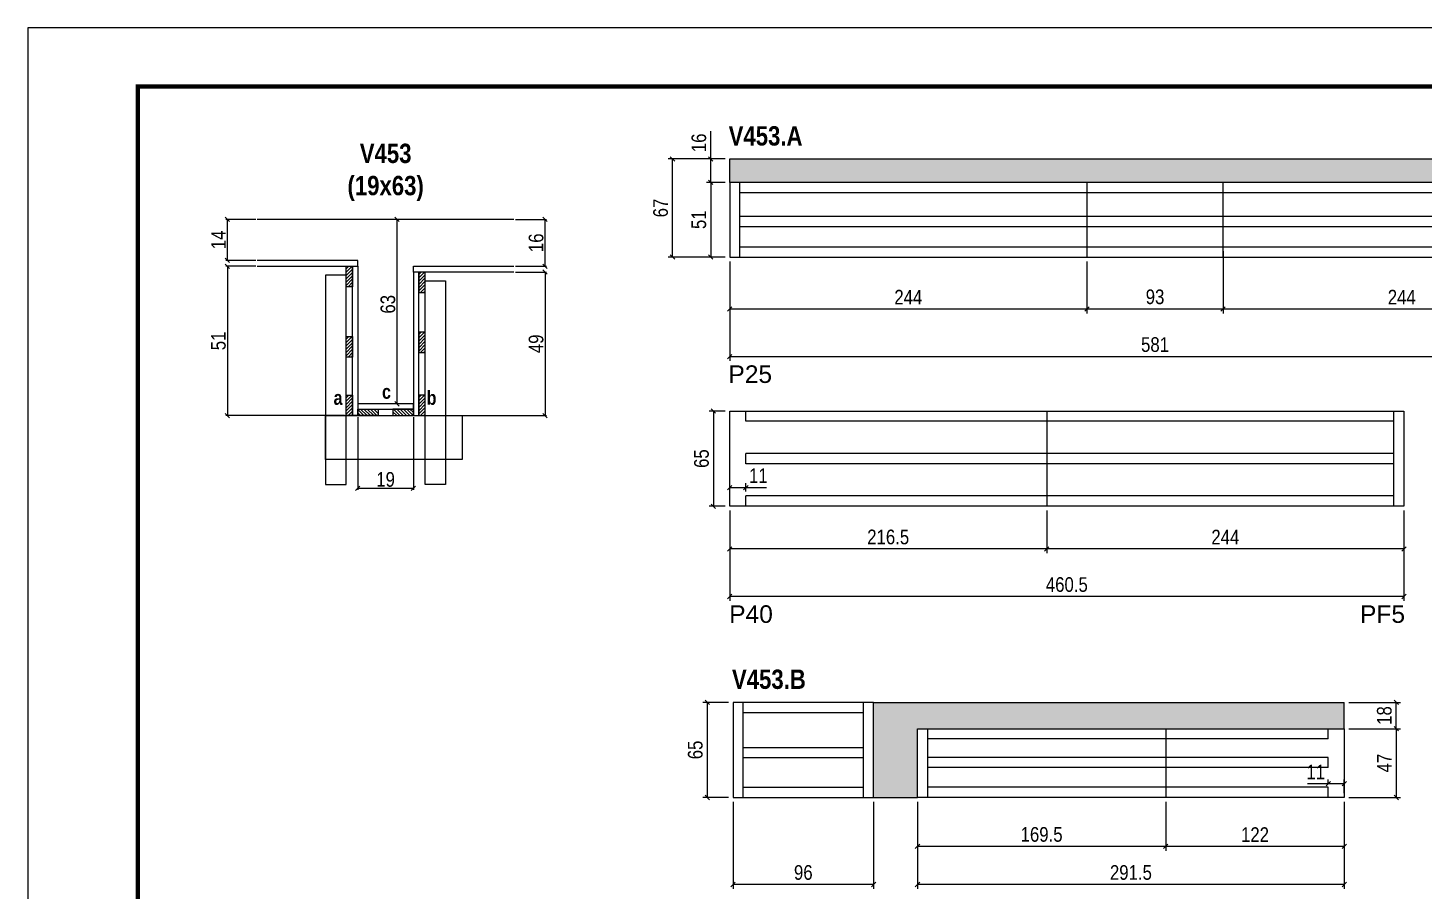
# Model space of a CAD drawing. Extents: x 3309 to 9563, y -2522 to 14608.
# Drawn here: x 6493 to 7446, y 9424 to 10014 of the extents above; entities that cross this region are included whole.
import ezdxf

# ---------------------------------------------------------------- set-up
doc = ezdxf.new("R2010")
doc.units = 0
doc.linetypes.add('DASHED', pattern=[0.75, 0.5, -0.25])
for name, color, linetype in [('5', 5, 'Continuous'), ('COTA', 241, 'Continuous'), ('detalhes', 4, 'Continuous'), ('NOMENCLATURA', 7, 'Continuous'), ('Painéis', 200, 'Continuous'), ('SARR_2.2x7', 40, 'Continuous'), ('SARR_3.5x7', 81, 'Continuous')]:
    doc.layers.add(name, color=color, linetype=linetype)
for name, color, linetype, lineweight in [('CONCRETO', 251, 'Continuous', 25), ('Folhas', 255, 'Continuous', 9), ('SARRAFO DE PRESSAO', 251, 'DASHED', 9)]:
    doc.layers.add(name, color=color, linetype=linetype, lineweight=lineweight)
doc.styles.add('COTA TECNICA', font='techl___.ttf', dxfattribs={"height": 10})
doc.styles.add('COTA TECNICA 2X', font='techl___.ttf', dxfattribs={"height": 10})
doc.styles.get("Standard").update_dxf_attribs({"font": 'arial.ttf'})
doc.styles.add('TECNICA', font='techb___.ttf', dxfattribs={"height": 10})
doc.dimstyles.new('PAINEL', dxfattribs={"dimtxt": 10, "dimasz": 3, "dimexe": 3, "dimexo": 3, "dimgap": 3, "dimtad": 1, "dimdec": 1, "dimzin": 12, "dimdsep": 46, "dimtxsty": 'COTA TECNICA', "dimblk1": 'OBLIQUE', "dimblk2": 'OBLIQUE', "dimsah": 1, "dimcen": 0.9, "dimclrd": 4, "dimclre": 4, "dimclrt": 240, "dimadec": 1, "dimazin": 3, "dimtfac": 1, "dimtdec": 1, "dimtmove": 0, "dimatfit": 3, "dimfxl": 1, "dimtolj": 1, "dimtzin": 12, "dimarcsym": 0})
doc.dimstyles.new('SECAO', dxfattribs={"dimscale": 0.333333, "dimtxt": 5, "dimasz": 9, "dimexe": 3, "dimexo": 3, "dimgap": 3, "dimtad": 1, "dimdec": 1, "dimlfac": 0.5, "dimzin": 12, "dimdsep": 46, "dimtxsty": 'COTA TECNICA 2X', "dimblk1": 'OBLIQUE', "dimblk2": 'OBLIQUE', "dimsah": 1, "dimcen": 0.9, "dimclrd": 4, "dimclre": 4, "dimclrt": 240, "dimadec": 1, "dimazin": 3, "dimtfac": 1, "dimtdec": 1, "dimtmove": 0, "dimatfit": 3, "dimfxl": 1, "dimtolj": 1, "dimtzin": 12, "dimarcsym": 0})
pattern_1 = [(135, (39953.6903, -113763.353), (-1.122532015, -1.122532015), [])]
pattern_2 = [(45, (-116802.018, -23472.7219), (-1.122532015, 1.122532015), [])]

# ---------------------------------------------------------------- blocks, each defined once
blk = doc.blocks.new('9999999999')
at = {"layer": 'Folhas'}
blk.add_lwpolyline([(98138.98, 34190.21), (99623.98, 34190.21), (99623.98, 35240.21), (98138.98, 35240.21)], close=True, dxfattribs=at)
at = {"layer": 'Folhas', "color": 30, "const_width": 3}
blk.add_lwpolyline([(98213.98, 34230.21), (99583.98, 34230.21), (99583.98, 35200.21), (98213.98, 35200.21)], close=True, dxfattribs=at)
blk = doc.blocks.new('_Oblique')
at = {"color": 0, "linetype": 'ByBlock', "lineweight": -2}
blk.add_line((-0.5, -0.5), (0.5, 0.5), dxfattribs=at)
blk = doc.blocks.new('*D1822')
at = {"layer": 'COTA', "color": 4, "lineweight": -2, "transparency": 16777216}
for p, q in [((6718.15, 9747.82), (6718.15, 9698.07)), ((6756.15, 9747.82), (6756.15, 9698.07)), ((6756.15, 9699.07), (6718.15, 9699.07))]:
    blk.add_line(p, q, dxfattribs=at)
at = {"layer": 'Defpoints', "color": 0, "transparency": 16777216}
for p in [(6718.15, 9748.82), (6756.15, 9748.82), (6718.15, 9699.07)]:
    blk.add_point(p, dxfattribs=at)
at = {"layer": 'COTA', "color": 4, "lineweight": -2, "transparency": 16777216, "xscale": 3, "yscale": 3, "zscale": 3, "rotation": 180}
blk.add_blockref('_Oblique', (6718.15, 9699.07), dxfattribs=at)
at = {"layer": 'COTA', "color": 4, "lineweight": -2, "transparency": 16777216, "xscale": 3, "yscale": 3, "zscale": 3}
blk.add_blockref('_Oblique', (6756.15, 9699.07), dxfattribs=at)
at = {"layer": 'COTA', "color": 240, "transparency": 16777216, "insert": (6737.15, 9705.15), "char_height": 10, "attachment_point": 5, "style": 'COTA TECNICA 2X'}
blk.add_mtext('\\A1;19', dxfattribs=at)
blk = doc.blocks.new('*D1823')
at = {"layer": 'COTA', "color": 4, "lineweight": -2, "transparency": 16777216}
for p, q in [((6648.45, 9850.82), (6628.1, 9850.82)), ((6629.1, 9850.82), (6629.1, 9748.82)), ((6709.15, 9748.82), (6628.1, 9748.82))]:
    blk.add_line(p, q, dxfattribs=at)
at = {"layer": 'Defpoints', "color": 0, "transparency": 16777216}
for p in [(6649.45, 9850.82), (6629.1, 9748.82), (6710.15, 9748.82, 0)]:
    blk.add_point(p, dxfattribs=at)
at = {"layer": 'COTA', "color": 4, "lineweight": -2, "transparency": 16777216, "xscale": 3, "yscale": 3, "zscale": 3}
for p, rotation in [((6629.1, 9850.82), 90), ((6629.1, 9748.82), 270)]:
    blk.add_blockref('_Oblique', p, dxfattribs=dict(at, rotation=rotation))
at = {"layer": 'COTA', "color": 240, "transparency": 16777216, "insert": (6622.99, 9799.82), "char_height": 10, "attachment_point": 5, "rotation": 90, "style": 'COTA TECNICA 2X'}
blk.add_mtext('\\A1;51', dxfattribs=at)
blk = doc.blocks.new('*D1824')
at = {"layer": 'COTA', "color": 4, "lineweight": -2, "transparency": 16777216}
for p, q in [((6825.85, 9846.82), (6847.07, 9846.82)), ((6846.07, 9846.82), (6846.07, 9748.82)), ((6765.15, 9748.82), (6847.07, 9748.82))]:
    blk.add_line(p, q, dxfattribs=at)
at = {"layer": 'Defpoints', "color": 0, "transparency": 16777216}
for p in [(6824.85, 9846.82), (6764.15, 9748.82, 0), (6846.07, 9748.82)]:
    blk.add_point(p, dxfattribs=at)
at = {"layer": 'COTA', "color": 4, "lineweight": -2, "transparency": 16777216, "xscale": 3, "yscale": 3, "zscale": 3}
for p, rotation in [((6846.07, 9846.82), 90), ((6846.07, 9748.82), 270)]:
    blk.add_blockref('_Oblique', p, dxfattribs=dict(at, rotation=rotation))
at = {"layer": 'COTA', "color": 240, "transparency": 16777216, "insert": (6839.97, 9797.82), "char_height": 10, "attachment_point": 5, "rotation": 90, "style": 'COTA TECNICA 2X'}
blk.add_mtext('\\A1;49', dxfattribs=at)
blk = doc.blocks.new('*D1825')
at = {"layer": 'COTA', "color": 4, "lineweight": -2, "transparency": 16777216}
for p, q in [((6755.15, 9882.82), (6743.98, 9882.82)), ((6744.98, 9756.82), (6744.98, 9882.82)), ((6755.15, 9756.82), (6743.98, 9756.82))]:
    blk.add_line(p, q, dxfattribs=at)
at = {"layer": 'Defpoints', "color": 0, "transparency": 16777216}
for p in [(6744.98, 9882.82), (6756.15, 9882.82), (6756.15, 9756.82)]:
    blk.add_point(p, dxfattribs=at)
at = {"layer": 'COTA', "color": 4, "lineweight": -2, "transparency": 16777216, "xscale": 3, "yscale": 3, "zscale": 3}
for p, rotation in [((6744.98, 9882.82), 90), ((6744.98, 9756.82), 270)]:
    blk.add_blockref('_Oblique', p, dxfattribs=dict(at, rotation=rotation))
at = {"layer": 'COTA', "color": 240, "transparency": 16777216, "insert": (6738.76, 9824.82), "char_height": 10, "attachment_point": 5, "rotation": 90, "style": 'COTA TECNICA 2X'}
blk.add_mtext('\\A1;63', dxfattribs=at)
blk = doc.blocks.new('*D1826')
at = {"layer": 'COTA', "color": 4, "lineweight": -2, "transparency": 16777216}
for p, q in [((6825.85, 9882.82), (6847.07, 9882.82)), ((6846.07, 9850.82), (6846.07, 9882.82)), ((6825.85, 9850.82), (6847.07, 9850.82))]:
    blk.add_line(p, q, dxfattribs=at)
at = {"layer": 'Defpoints', "color": 0, "transparency": 16777216}
for p in [(6824.85, 9882.82), (6846.07, 9882.82), (6824.85, 9850.82)]:
    blk.add_point(p, dxfattribs=at)
at = {"layer": 'COTA', "color": 4, "lineweight": -2, "transparency": 16777216, "xscale": 3, "yscale": 3, "zscale": 3}
for p, rotation in [((6846.07, 9882.82), 90), ((6846.07, 9850.82), 270)]:
    blk.add_blockref('_Oblique', p, dxfattribs=dict(at, rotation=rotation))
at = {"layer": 'COTA', "color": 240, "transparency": 16777216, "insert": (6839.97, 9866.82), "char_height": 10, "attachment_point": 5, "rotation": 90, "style": 'COTA TECNICA 2X'}
blk.add_mtext('\\A1;16', dxfattribs=at)
blk = doc.blocks.new('*D1827')
at = {"layer": 'COTA', "color": 4, "lineweight": -2, "transparency": 16777216}
for p, q in [((6648.45, 9882.82), (6628.1, 9882.82)), ((6629.1, 9854.82), (6629.1, 9882.82)), ((6648.45, 9854.82), (6628.1, 9854.82))]:
    blk.add_line(p, q, dxfattribs=at)
at = {"layer": 'Defpoints', "color": 0, "transparency": 16777216}
for p in [(6629.1, 9882.82), (6649.45, 9882.82), (6649.45, 9854.82)]:
    blk.add_point(p, dxfattribs=at)
at = {"layer": 'COTA', "color": 4, "lineweight": -2, "transparency": 16777216, "xscale": 3, "yscale": 3, "zscale": 3}
for p, rotation in [((6629.1, 9882.82), 90), ((6629.1, 9854.82), 270)]:
    blk.add_blockref('_Oblique', p, dxfattribs=dict(at, rotation=rotation))
at = {"layer": 'COTA', "color": 240, "transparency": 16777216, "insert": (6623.03, 9868.82), "char_height": 10, "attachment_point": 5, "rotation": 90, "style": 'COTA TECNICA 2X'}
blk.add_mtext('\\A1;14', dxfattribs=at)
blk = doc.blocks.new('*D1831')
at = {"layer": 'COTA', "color": 4, "lineweight": -2, "transparency": 16777216}
for p, q in [((6972.17, 9854.07), (6972.17, 9786.12)), ((7553.17, 9854.07), (7553.17, 9786.12)), ((6972.17, 9789.12), (7553.17, 9789.12))]:
    blk.add_line(p, q, dxfattribs=at)
at = {"layer": 'Defpoints', "color": 0, "transparency": 16777216}
for p in [(6972.17, 9857.07), (7553.17, 9857.07), (7553.17, 9789.12)]:
    blk.add_point(p, dxfattribs=at)
at = {"layer": 'COTA', "color": 4, "lineweight": -2, "transparency": 16777216, "xscale": 3, "yscale": 3, "zscale": 3, "rotation": 180}
blk.add_blockref('_Oblique', (6972.17, 9789.12), dxfattribs=at)
at = {"layer": 'COTA', "color": 4, "lineweight": -2, "transparency": 16777216, "xscale": 3, "yscale": 3, "zscale": 3}
blk.add_blockref('_Oblique', (7553.17, 9789.12), dxfattribs=at)
at = {"layer": 'COTA', "color": 240, "transparency": 16777216, "insert": (7262.67, 9797.26), "char_height": 10, "attachment_point": 5, "style": 'COTA TECNICA'}
blk.add_mtext('\\A1;581', dxfattribs=at)
blk = doc.blocks.new('*D1832')
at = {"layer": 'COTA', "color": 4, "lineweight": -2, "transparency": 16777216}
for p, q in [((6972.17, 9854.07), (6972.17, 9818.61)), ((7216.17, 9854.07), (7216.17, 9818.61)), ((6972.17, 9821.61), (7216.17, 9821.61))]:
    blk.add_line(p, q, dxfattribs=at)
at = {"layer": 'Defpoints', "color": 0, "transparency": 16777216}
for p in [(6972.17, 9857.07), (7216.17, 9857.07), (7216.17, 9821.61)]:
    blk.add_point(p, dxfattribs=at)
at = {"layer": 'COTA', "color": 4, "lineweight": -2, "transparency": 16777216, "xscale": 3, "yscale": 3, "zscale": 3, "rotation": 180}
blk.add_blockref('_Oblique', (6972.17, 9821.61), dxfattribs=at)
at = {"layer": 'COTA', "color": 4, "lineweight": -2, "transparency": 16777216, "xscale": 3, "yscale": 3, "zscale": 3}
blk.add_blockref('_Oblique', (7216.17, 9821.61), dxfattribs=at)
at = {"layer": 'COTA', "color": 240, "transparency": 16777216, "insert": (7094.17, 9829.69), "char_height": 10, "attachment_point": 5, "style": 'COTA TECNICA'}
blk.add_mtext('\\A1;244', dxfattribs=at)
blk = doc.blocks.new('*D1828')
at = {"layer": 'COTA', "color": 4, "lineweight": -2, "transparency": 16777216}
for p, q in [((7309.17, 9861.07), (7309.17, 9818.61)), ((7553.17, 9854.07), (7553.17, 9818.61)), ((7309.17, 9821.61), (7553.17, 9821.61))]:
    blk.add_line(p, q, dxfattribs=at)
at = {"layer": 'Defpoints', "color": 0, "transparency": 16777216}
for p in [(7309.17, 9864.07), (7553.17, 9857.07), (7553.17, 9821.61)]:
    blk.add_point(p, dxfattribs=at)
at = {"layer": 'COTA', "color": 4, "lineweight": -2, "transparency": 16777216, "xscale": 3, "yscale": 3, "zscale": 3, "rotation": 180}
blk.add_blockref('_Oblique', (7309.17, 9821.61), dxfattribs=at)
at = {"layer": 'COTA', "color": 4, "lineweight": -2, "transparency": 16777216, "xscale": 3, "yscale": 3, "zscale": 3}
blk.add_blockref('_Oblique', (7553.17, 9821.61), dxfattribs=at)
at = {"layer": 'COTA', "color": 240, "transparency": 16777216, "insert": (7431.17, 9829.69), "char_height": 10, "attachment_point": 5, "style": 'COTA TECNICA'}
blk.add_mtext('\\A1;244', dxfattribs=at)
blk = doc.blocks.new('*D1833')
at = {"layer": 'COTA', "color": 4, "lineweight": -2, "transparency": 16777216}
for p, q in [((6969.17, 9908.07), (6956.26, 9908.07)), ((6959.26, 9908.07), (6959.26, 9857.07)), ((6969.17, 9857.07), (6956.26, 9857.07))]:
    blk.add_line(p, q, dxfattribs=at)
at = {"layer": 'Defpoints', "color": 0, "transparency": 16777216}
for p in [(6972.17, 9908.07), (6959.26, 9857.07), (6972.17, 9857.07)]:
    blk.add_point(p, dxfattribs=at)
at = {"layer": 'COTA', "color": 4, "lineweight": -2, "transparency": 16777216, "xscale": 3, "yscale": 3, "zscale": 3}
for p, rotation in [((6959.26, 9908.07), 90), ((6959.26, 9857.07), 270)]:
    blk.add_blockref('_Oblique', p, dxfattribs=dict(at, rotation=rotation))
at = {"layer": 'COTA', "color": 240, "transparency": 16777216, "insert": (6951.15, 9882.57), "char_height": 10, "attachment_point": 5, "rotation": 90, "style": 'COTA TECNICA'}
blk.add_mtext('\\A1;51', dxfattribs=at)
blk = doc.blocks.new('*D1834')
at = {"layer": 'COTA', "color": 4, "lineweight": -2, "transparency": 16777216}
for p, q in [((6959.26, 9924.07), (6959.26, 9943.08)), ((6969.17, 9924.07), (6956.26, 9924.07)), ((6959.26, 9908.07), (6959.26, 9924.07)), ((6969.17, 9908.07), (6956.26, 9908.07))]:
    blk.add_line(p, q, dxfattribs=at)
at = {"layer": 'Defpoints', "color": 0, "transparency": 16777216}
for p in [(6959.26, 9924.07), (6972.17, 9924.07), (6972.17, 9908.07)]:
    blk.add_point(p, dxfattribs=at)
at = {"layer": 'COTA', "color": 4, "lineweight": -2, "transparency": 16777216, "xscale": 3, "yscale": 3, "zscale": 3}
for p, rotation in [((6959.26, 9924.07), 90), ((6959.26, 9908.07), 270)]:
    blk.add_blockref('_Oblique', p, dxfattribs=dict(at, rotation=rotation))
at = {"layer": 'COTA', "color": 240, "transparency": 16777216, "insert": (6951.16, 9935.07), "char_height": 10, "attachment_point": 5, "rotation": 90, "style": 'COTA TECNICA'}
blk.add_mtext('\\A1;16', dxfattribs=at)
blk = doc.blocks.new('*D1835')
at = {"layer": 'COTA', "color": 4, "lineweight": -2, "transparency": 16777216}
for p, q in [((6969.17, 9924.07), (6930.1, 9924.07)), ((6933.1, 9857.07), (6933.1, 9924.07)), ((6969.17, 9857.07), (6930.1, 9857.07))]:
    blk.add_line(p, q, dxfattribs=at)
at = {"layer": 'Defpoints', "color": 0, "transparency": 16777216}
for p in [(6933.1, 9924.07), (6972.17, 9924.07), (6972.17, 9857.07)]:
    blk.add_point(p, dxfattribs=at)
at = {"layer": 'COTA', "color": 4, "lineweight": -2, "transparency": 16777216, "xscale": 3, "yscale": 3, "zscale": 3}
for p, rotation in [((6933.1, 9924.07), 90), ((6933.1, 9857.07), 270)]:
    blk.add_blockref('_Oblique', p, dxfattribs=dict(at, rotation=rotation))
at = {"layer": 'COTA', "color": 240, "transparency": 16777216, "insert": (6925, 9890.57), "char_height": 10, "attachment_point": 5, "rotation": 90, "style": 'COTA TECNICA'}
blk.add_mtext('\\A1;67', dxfattribs=at)
blk = doc.blocks.new('*D1830')
at = {"layer": 'COTA', "color": 4, "lineweight": -2, "transparency": 16777216}
for p, q in [((7216.17, 9854.07), (7216.17, 9818.61)), ((7309.17, 9854.07), (7309.17, 9818.61)), ((7216.17, 9821.61), (7309.17, 9821.61))]:
    blk.add_line(p, q, dxfattribs=at)
at = {"layer": 'Defpoints', "color": 0, "transparency": 16777216}
for p in [(7216.17, 9857.07), (7309.17, 9857.07), (7309.17, 9821.61)]:
    blk.add_point(p, dxfattribs=at)
at = {"layer": 'COTA', "color": 4, "lineweight": -2, "transparency": 16777216, "xscale": 3, "yscale": 3, "zscale": 3, "rotation": 180}
blk.add_blockref('_Oblique', (7216.17, 9821.61), dxfattribs=at)
at = {"layer": 'COTA', "color": 4, "lineweight": -2, "transparency": 16777216, "xscale": 3, "yscale": 3, "zscale": 3}
blk.add_blockref('_Oblique', (7309.17, 9821.61), dxfattribs=at)
at = {"layer": 'COTA', "color": 240, "transparency": 16777216, "insert": (7262.67, 9829.86), "char_height": 10, "attachment_point": 5, "style": 'COTA TECNICA'}
blk.add_mtext('\\A1;93', dxfattribs=at)
blk = doc.blocks.new('*D1839')
at = {"layer": 'COTA', "color": 4, "lineweight": -2, "transparency": 16777216}
for p, q in [((6972.17, 9683.93), (6972.17, 9622.26)), ((7432.67, 9683.93), (7432.67, 9622.26)), ((7432.67, 9625.26), (6972.17, 9625.26))]:
    blk.add_line(p, q, dxfattribs=at)
at = {"layer": 'Defpoints', "color": 0, "transparency": 16777216}
for p in [(6972.17, 9686.93), (7432.67, 9686.93), (6972.17, 9625.26)]:
    blk.add_point(p, dxfattribs=at)
at = {"layer": 'COTA', "color": 4, "lineweight": -2, "transparency": 16777216, "xscale": 3, "yscale": 3, "zscale": 3, "rotation": 180}
blk.add_blockref('_Oblique', (6972.17, 9625.26), dxfattribs=at)
at = {"layer": 'COTA', "color": 4, "lineweight": -2, "transparency": 16777216, "xscale": 3, "yscale": 3, "zscale": 3}
blk.add_blockref('_Oblique', (7432.67, 9625.26), dxfattribs=at)
at = {"layer": 'COTA', "color": 240, "transparency": 16777216, "insert": (7202.42, 9633.37), "char_height": 10, "attachment_point": 5, "style": 'COTA TECNICA'}
blk.add_mtext('\\A1;460.5', dxfattribs=at)
blk = doc.blocks.new('*D1840')
at = {"layer": 'COTA', "color": 4, "lineweight": -2, "transparency": 16777216}
for p, q in [((7188.67, 9683.93), (7188.67, 9654.75)), ((7432.67, 9683.93), (7432.67, 9654.75)), ((7432.67, 9657.75), (7188.67, 9657.75))]:
    blk.add_line(p, q, dxfattribs=at)
at = {"layer": 'Defpoints', "color": 0, "transparency": 16777216}
for p in [(7188.67, 9686.93), (7432.67, 9686.93), (7188.67, 9657.75)]:
    blk.add_point(p, dxfattribs=at)
at = {"layer": 'COTA', "color": 4, "lineweight": -2, "transparency": 16777216, "xscale": 3, "yscale": 3, "zscale": 3, "rotation": 180}
blk.add_blockref('_Oblique', (7188.67, 9657.75), dxfattribs=at)
at = {"layer": 'COTA', "color": 4, "lineweight": -2, "transparency": 16777216, "xscale": 3, "yscale": 3, "zscale": 3}
blk.add_blockref('_Oblique', (7432.67, 9657.75), dxfattribs=at)
at = {"layer": 'COTA', "color": 240, "transparency": 16777216, "insert": (7310.67, 9665.82), "char_height": 10, "attachment_point": 5, "style": 'COTA TECNICA'}
blk.add_mtext('\\A1;244', dxfattribs=at)
blk = doc.blocks.new('*D1841')
at = {"layer": 'COTA', "color": 4, "lineweight": -2, "transparency": 16777216}
for p, q in [((6972.17, 9683.93), (6972.17, 9654.75)), ((7188.67, 9683.93), (7188.67, 9654.75)), ((7188.67, 9657.75), (6972.17, 9657.75))]:
    blk.add_line(p, q, dxfattribs=at)
at = {"layer": 'Defpoints', "color": 0, "transparency": 16777216}
for p in [(6972.17, 9686.93), (7188.67, 9686.93), (6972.17, 9657.75)]:
    blk.add_point(p, dxfattribs=at)
at = {"layer": 'COTA', "color": 4, "lineweight": -2, "transparency": 16777216, "xscale": 3, "yscale": 3, "zscale": 3, "rotation": 180}
blk.add_blockref('_Oblique', (6972.17, 9657.75), dxfattribs=at)
at = {"layer": 'COTA', "color": 4, "lineweight": -2, "transparency": 16777216, "xscale": 3, "yscale": 3, "zscale": 3}
blk.add_blockref('_Oblique', (7188.67, 9657.75), dxfattribs=at)
at = {"layer": 'COTA', "color": 240, "transparency": 16777216, "insert": (7080.42, 9665.86), "char_height": 10, "attachment_point": 5, "style": 'COTA TECNICA'}
blk.add_mtext('\\A1;216.5', dxfattribs=at)
blk = doc.blocks.new('*D1842')
at = {"layer": 'COTA', "color": 4, "lineweight": -2, "transparency": 16777216}
for p, q in [((6969.17, 9751.93), (6958.05, 9751.93)), ((6961.05, 9751.93), (6961.05, 9686.93)), ((6969.17, 9686.93), (6958.05, 9686.93))]:
    blk.add_line(p, q, dxfattribs=at)
at = {"layer": 'Defpoints', "color": 0, "transparency": 16777216}
for p in [(6972.17, 9751.93), (6961.05, 9686.93), (6972.17, 9686.93)]:
    blk.add_point(p, dxfattribs=at)
at = {"layer": 'COTA', "color": 4, "lineweight": -2, "transparency": 16777216, "xscale": 3, "yscale": 3, "zscale": 3}
for p, rotation in [((6961.05, 9751.93), 90), ((6961.05, 9686.93), 270)]:
    blk.add_blockref('_Oblique', p, dxfattribs=dict(at, rotation=rotation))
at = {"layer": 'COTA', "color": 240, "transparency": 16777216, "insert": (6952.94, 9719.43), "char_height": 10, "attachment_point": 5, "rotation": 90, "style": 'COTA TECNICA'}
blk.add_mtext('\\A1;65', dxfattribs=at)
blk = doc.blocks.new('*D1845')
at = {"layer": 'COTA', "color": 4, "lineweight": -2, "transparency": 16777216}
for p, q in [((6974.44, 9484.98), (6974.44, 9425.59)), ((7070.44, 9484.98), (7070.44, 9425.59)), ((7070.44, 9428.59), (6974.44, 9428.59))]:
    blk.add_line(p, q, dxfattribs=at)
at = {"layer": 'Defpoints', "color": 0, "transparency": 16777216}
for p in [(6974.44, 9487.98), (7070.44, 9487.98), (6974.44, 9428.59)]:
    blk.add_point(p, dxfattribs=at)
at = {"layer": 'COTA', "color": 4, "lineweight": -2, "transparency": 16777216, "xscale": 3, "yscale": 3, "zscale": 3, "rotation": 180}
blk.add_blockref('_Oblique', (6974.44, 9428.59), dxfattribs=at)
at = {"layer": 'COTA', "color": 4, "lineweight": -2, "transparency": 16777216, "xscale": 3, "yscale": 3, "zscale": 3}
blk.add_blockref('_Oblique', (7070.44, 9428.59), dxfattribs=at)
at = {"layer": 'COTA', "color": 240, "transparency": 16777216, "insert": (7022.44, 9436.73), "char_height": 10, "attachment_point": 5, "style": 'COTA TECNICA'}
blk.add_mtext('\\A1;96', dxfattribs=at)
blk = doc.blocks.new('*D1846')
at = {"layer": 'COTA', "color": 4, "lineweight": -2, "transparency": 16777216}
for p, q in [((6971.44, 9552.98), (6953.8, 9552.98)), ((6956.8, 9552.98), (6956.8, 9487.98)), ((6971.44, 9487.98), (6953.8, 9487.98))]:
    blk.add_line(p, q, dxfattribs=at)
at = {"layer": 'Defpoints', "color": 0, "transparency": 16777216}
for p in [(6974.44, 9552.98), (6956.8, 9487.98), (6974.44, 9487.98)]:
    blk.add_point(p, dxfattribs=at)
at = {"layer": 'COTA', "color": 4, "lineweight": -2, "transparency": 16777216, "xscale": 3, "yscale": 3, "zscale": 3}
for p, rotation in [((6956.8, 9552.98), 90), ((6956.8, 9487.98), 270)]:
    blk.add_blockref('_Oblique', p, dxfattribs=dict(at, rotation=rotation))
at = {"layer": 'COTA', "color": 240, "transparency": 16777216, "insert": (6948.69, 9520.48), "char_height": 10, "attachment_point": 5, "rotation": 90, "style": 'COTA TECNICA'}
blk.add_mtext('\\A1;65', dxfattribs=at)
blk = doc.blocks.new('*D1848')
at = {"layer": 'COTA', "color": 4, "lineweight": -2, "transparency": 16777216}
for p, q in [((7100.44, 9484.98), (7100.44, 9425.59)), ((7391.94, 9484.98), (7391.94, 9425.59)), ((7391.94, 9428.59), (7100.44, 9428.59))]:
    blk.add_line(p, q, dxfattribs=at)
at = {"layer": 'Defpoints', "color": 0, "transparency": 16777216}
for p in [(7100.44, 9487.98), (7391.94, 9487.98), (7100.44, 9428.59)]:
    blk.add_point(p, dxfattribs=at)
at = {"layer": 'COTA', "color": 4, "lineweight": -2, "transparency": 16777216, "xscale": 3, "yscale": 3, "zscale": 3, "rotation": 180}
blk.add_blockref('_Oblique', (7100.44, 9428.59), dxfattribs=at)
at = {"layer": 'COTA', "color": 4, "lineweight": -2, "transparency": 16777216, "xscale": 3, "yscale": 3, "zscale": 3}
blk.add_blockref('_Oblique', (7391.94, 9428.59), dxfattribs=at)
at = {"layer": 'COTA', "color": 240, "transparency": 16777216, "insert": (7246.19, 9436.73), "char_height": 10, "attachment_point": 5, "style": 'COTA TECNICA'}
blk.add_mtext('\\A1;291.5', dxfattribs=at)
blk = doc.blocks.new('*D1849')
at = {"layer": 'COTA', "color": 4, "lineweight": -2, "transparency": 16777216}
for p, q in [((7269.94, 9484.98), (7269.94, 9451.58)), ((7391.94, 9484.98), (7391.94, 9451.58)), ((7391.94, 9454.58), (7269.94, 9454.58))]:
    blk.add_line(p, q, dxfattribs=at)
at = {"layer": 'Defpoints', "color": 0, "transparency": 16777216}
for p in [(7269.94, 9487.98), (7391.94, 9487.98), (7269.94, 9454.58)]:
    blk.add_point(p, dxfattribs=at)
at = {"layer": 'COTA', "color": 4, "lineweight": -2, "transparency": 16777216, "xscale": 3, "yscale": 3, "zscale": 3, "rotation": 180}
blk.add_blockref('_Oblique', (7269.94, 9454.58), dxfattribs=at)
at = {"layer": 'COTA', "color": 4, "lineweight": -2, "transparency": 16777216, "xscale": 3, "yscale": 3, "zscale": 3}
blk.add_blockref('_Oblique', (7391.94, 9454.58), dxfattribs=at)
at = {"layer": 'COTA', "color": 240, "transparency": 16777216, "insert": (7330.94, 9462.64), "char_height": 10, "attachment_point": 5, "style": 'COTA TECNICA'}
blk.add_mtext('\\A1;122', dxfattribs=at)
blk = doc.blocks.new('*D1850')
at = {"layer": 'COTA', "color": 4, "lineweight": -2, "transparency": 16777216}
for p, q in [((7100.44, 9484.98), (7100.44, 9451.58)), ((7269.94, 9484.98), (7269.94, 9451.58)), ((7269.94, 9454.58), (7100.44, 9454.58))]:
    blk.add_line(p, q, dxfattribs=at)
at = {"layer": 'Defpoints', "color": 0, "transparency": 16777216}
for p in [(7100.44, 9487.98), (7269.94, 9487.98), (7100.44, 9454.58)]:
    blk.add_point(p, dxfattribs=at)
at = {"layer": 'COTA', "color": 4, "lineweight": -2, "transparency": 16777216, "xscale": 3, "yscale": 3, "zscale": 3, "rotation": 180}
blk.add_blockref('_Oblique', (7100.44, 9454.58), dxfattribs=at)
at = {"layer": 'COTA', "color": 4, "lineweight": -2, "transparency": 16777216, "xscale": 3, "yscale": 3, "zscale": 3}
blk.add_blockref('_Oblique', (7269.94, 9454.58), dxfattribs=at)
at = {"layer": 'COTA', "color": 240, "transparency": 16777216, "insert": (7185.19, 9462.72), "char_height": 10, "attachment_point": 5, "style": 'COTA TECNICA'}
blk.add_mtext('\\A1;169.5', dxfattribs=at)
blk = doc.blocks.new('*D1852')
at = {"layer": 'COTA', "color": 4, "lineweight": -2, "transparency": 16777216}
for p, q in [((7380.94, 9497.37), (7366.85, 9497.37)), ((7380.94, 9497.98), (7380.94, 9500.37)), ((7391.94, 9497.37), (7380.94, 9497.37)), ((7391.94, 9490.98), (7391.94, 9500.37))]:
    blk.add_line(p, q, dxfattribs=at)
at = {"layer": 'Defpoints', "color": 0, "transparency": 16777216}
for p in [(7380.94, 9497.37), (7380.94, 9494.98), (7391.94, 9487.98)]:
    blk.add_point(p, dxfattribs=at)
at = {"layer": 'COTA', "color": 4, "lineweight": -2, "transparency": 16777216, "xscale": 3, "yscale": 3, "zscale": 3, "rotation": 180}
blk.add_blockref('_Oblique', (7380.94, 9497.37), dxfattribs=at)
at = {"layer": 'COTA', "color": 4, "lineweight": -2, "transparency": 16777216, "xscale": 3, "yscale": 3, "zscale": 3}
blk.add_blockref('_Oblique', (7391.94, 9497.37), dxfattribs=at)
at = {"layer": 'COTA', "color": 240, "transparency": 16777216, "insert": (7372.4, 9505.43), "char_height": 10, "attachment_point": 5, "style": 'COTA TECNICA'}
blk.add_mtext('\\A1;11', dxfattribs=at)
blk = doc.blocks.new('*D1853')
at = {"layer": 'COTA', "color": 4, "lineweight": -2, "transparency": 16777216}
for p, q in [((7394.94, 9534.98), (7430.4, 9534.98)), ((7427.4, 9534.98), (7427.4, 9487.98)), ((7394.94, 9487.98), (7430.4, 9487.98))]:
    blk.add_line(p, q, dxfattribs=at)
at = {"layer": 'Defpoints', "color": 0, "transparency": 16777216}
for p in [(7391.94, 9534.98), (7391.94, 9487.98), (7427.4, 9487.98)]:
    blk.add_point(p, dxfattribs=at)
at = {"layer": 'COTA', "color": 4, "lineweight": -2, "transparency": 16777216, "xscale": 3, "yscale": 3, "zscale": 3}
for p, rotation in [((7427.4, 9534.98), 90), ((7427.4, 9487.98), 270)]:
    blk.add_blockref('_Oblique', p, dxfattribs=dict(at, rotation=rotation))
at = {"layer": 'COTA', "color": 240, "transparency": 16777216, "insert": (7419.32, 9511.48), "char_height": 10, "attachment_point": 5, "rotation": 90, "style": 'COTA TECNICA'}
blk.add_mtext('\\A1;47', dxfattribs=at)
blk = doc.blocks.new('*D1854')
at = {"layer": 'COTA', "color": 4, "lineweight": -2, "transparency": 16777216}
for p, q in [((7394.94, 9552.98), (7430.4, 9552.98)), ((7427.4, 9534.98), (7427.4, 9552.98)), ((7394.94, 9534.98), (7430.4, 9534.98))]:
    blk.add_line(p, q, dxfattribs=at)
at = {"layer": 'Defpoints', "color": 0, "transparency": 16777216}
for p in [(7391.94, 9552.98), (7427.4, 9552.98), (7391.94, 9534.98)]:
    blk.add_point(p, dxfattribs=at)
at = {"layer": 'COTA', "color": 4, "lineweight": -2, "transparency": 16777216, "xscale": 3, "yscale": 3, "zscale": 3}
for p, rotation in [((7427.4, 9552.98), 90), ((7427.4, 9534.98), 270)]:
    blk.add_blockref('_Oblique', p, dxfattribs=dict(at, rotation=rotation))
at = {"layer": 'COTA', "color": 240, "transparency": 16777216, "insert": (7419.3, 9543.98), "char_height": 10, "attachment_point": 5, "rotation": 90, "style": 'COTA TECNICA'}
blk.add_mtext('\\A1;18', dxfattribs=at)
blk = doc.blocks.new('*D2099')
at = {"layer": 'COTA', "color": 4, "lineweight": -2, "transparency": 16777216}
for p, q in [((6972.17, 9689.93), (6972.17, 9702.68)), ((6972.17, 9699.68), (6983.17, 9699.68)), ((6983.17, 9696.93), (6983.17, 9702.68)), ((6983.17, 9699.68), (6997.25, 9699.68))]:
    blk.add_line(p, q, dxfattribs=at)
at = {"layer": 'Defpoints', "color": 0, "transparency": 16777216}
for p in [(6983.17, 9699.68), (6983.17, 9693.93), (6972.17, 9686.93)]:
    blk.add_point(p, dxfattribs=at)
at = {"layer": 'COTA', "color": 4, "lineweight": -2, "transparency": 16777216, "xscale": 3, "yscale": 3, "zscale": 3, "rotation": 180}
blk.add_blockref('_Oblique', (6972.17, 9699.68), dxfattribs=at)
at = {"layer": 'COTA', "color": 4, "lineweight": -2, "transparency": 16777216, "xscale": 3, "yscale": 3, "zscale": 3}
blk.add_blockref('_Oblique', (6983.17, 9699.68), dxfattribs=at)
at = {"layer": 'COTA', "color": 240, "transparency": 16777216, "insert": (6991.71, 9707.74), "char_height": 10, "attachment_point": 5, "style": 'COTA TECNICA'}
blk.add_mtext('\\A1;11', dxfattribs=at)

msp = doc.modelspace()

# ---------------------------------------------------------------- hatches: boundary and pattern name
at = {"layer": 'COTA'}
h = msp.add_hatch(dxfattribs=at)
h.set_pattern_fill('AR-CONC', color=256, scale=0.03)
h.set_pattern_definition([(50, (3250.2656, -2281.1104), (5.46554, -0.4781726), [0.5715, -6.2865]), (355, (3250.2656, -2281.1104), (-1.0573026, 5.7317054), [0.4572, -5.0292175]), (100.451445, (3250.721, -2281.1503), (4.4082374, 5.2535326), [0.4857003, -5.3427073]), (46.1842, (3250.2656, -2279.5864), (8.1323712, -1.26127), [0.85725, -9.42975]), (96.63556, (3250.943, -2279.6915), (7.122124, 7.4227837), [0.7285507, -8.014068]), (351.18415, (3250.266, -2279.5864), (7.122124, 7.422784), [0.685799, -7.543792]), (21, (3251.0276, -2279.9674), (4.5484317, -3.067956), [0.5715, -6.2865]), (326, (3251.0276, -2279.9674), (1.8540609, 5.525639), [0.4572, -5.0292]), (71.451445, (3251.4066, -2280.223), (6.4024926, 2.457683), [0.4857003, -5.3426981]), (37.5, (3250.2656, -2281.1104), (0.0926581, 2.53665117), [0, -4.96824, 0, -5.1054, 0, -5.04825]), (7.5, (3250.2656, -2281.1104), (2.0045899, 3.00541724), [0, -2.91084, 0, -4.85394, 0, -1.92405]), (327.5, (3248.5663, -2281.1104), (4.06771786, -0.17186232), [0, -1.905, 0, -5.9436, 0, -7.8867]), (317.5, (3247.8043, -2281.1104), (4.4438754, 0.7627947), [0, -2.4765, 0, -3.94716, 0, -5.6007])])
h.paths.add_polyline_path([(6972.17, 9924.07), (6972.17, 9908.07), (7553.17, 9908.07), (7553.17, 9924.07)])
h = msp.add_hatch(dxfattribs=at)
h.set_pattern_fill('AR-CONC', color=256, scale=0.03)
h.set_pattern_definition([(50, (0, 13.0574), (5.46554, -0.4781726), [0.5715, -6.2865]), (355, (0, 13.0574), (-1.0573026, 5.7317054), [0.4572, -5.0292175]), (100.451445, (0.4555, 13.0175), (4.4082374, 5.2535326), [0.4857003, -5.3427073]), (46.1842, (0, 14.5814), (8.1323712, -1.26127), [0.85725, -9.42975]), (96.63556, (0.678, 14.476), (7.122124, 7.4227837), [0.7285507, -8.014068]), (351.18415, (0, 14.581), (7.122124, 7.422784), [0.685799, -7.543792]), (21, (0.762, 14.2004), (4.5484317, -3.067956), [0.5715, -6.2865]), (326, (0.762, 14.2004), (1.8540609, 5.525639), [0.4572, -5.0292]), (71.451445, (1.141, 13.9447), (6.4024926, 2.457683), [0.4857003, -5.3426981]), (37.5, (0, 13.0574), (0.0926581, 2.53665117), [0, -4.96824, 0, -5.1054, 0, -5.04825]), (7.5, (0, 13.0574), (2.0045899, 3.00541724), [0, -2.91084, 0, -4.85394, 0, -1.92405]), (327.5, (-1.6993, 13.0574), (4.06771786, -0.17186232), [0, -1.905, 0, -5.9436, 0, -7.8867]), (317.5, (-2.4613, 13.0574), (4.4438754, 0.7627947), [0, -2.4765, 0, -3.94716, 0, -5.6007])])
h.paths.add_polyline_path([(7100.44, 9534.98), (7391.94, 9534.98), (7391.94, 9552.98), (7070.44, 9552.98), (7070.44, 9487.98), (7100.44, 9487.98)])
at = {"layer": 'SARR_2.2x7'}
h = msp.add_hatch(dxfattribs=at)
h.set_pattern_fill('ANSI31', color=256, scale=0.5)
h.set_pattern_definition([(45, (-116802.018, -23384.7219), (-1.122532015, 1.122532015), [])])
h.paths.add_polyline_path([(6710.15, 9836.82), (6714.55, 9836.82), (6714.55, 9850.82), (6710.15, 9850.82)])
h = msp.add_hatch(dxfattribs=at)
h.set_pattern_fill('ANSI31', color=256, scale=0.5)
h.set_pattern_definition([(45, (-116802.018, -23388.7219), (-1.122532015, 1.122532015), [])])
h.paths.add_polyline_path([(6764.15, 9832.82), (6759.75, 9832.82), (6759.75, 9846.82), (6764.15, 9846.82)])
h = msp.add_hatch(dxfattribs=at)
h.set_pattern_fill('ANSI31', color=256, scale=0.5)
h.set_pattern_definition([(45, (-116802.018, -23432.7219), (-1.122532015, 1.122532015), [])])
h.paths.add_polyline_path([(6710.15, 9788.82), (6714.55, 9788.82), (6714.55, 9802.82), (6710.15, 9802.82)])
h = msp.add_hatch(dxfattribs=at)
h.set_pattern_fill('ANSI31', color=256, scale=0.5)
h.set_pattern_definition([(45, (-116802.018, -23429.7219), (-1.122532015, 1.122532015), [])])
h.paths.add_polyline_path([(6764.15, 9791.82), (6759.75, 9791.82), (6759.75, 9805.82), (6764.15, 9805.82)])
h = msp.add_hatch(dxfattribs=at)
h.set_pattern_fill('ANSI31', color=256, scale=0.5)
h.set_pattern_definition(pattern_2)
h.paths.add_polyline_path([(6710.15, 9748.82), (6714.55, 9748.82), (6714.55, 9762.82), (6710.15, 9762.82)])
h = msp.add_hatch(dxfattribs=at)
h.set_pattern_fill('ANSI31', color=256, scale=0.5)
h.set_pattern_definition(pattern_2)
h.paths.add_polyline_path([(6764.15, 9748.82), (6759.75, 9748.82), (6759.75, 9762.82), (6764.15, 9762.82)])
h = msp.add_hatch(dxfattribs=at)
h.set_pattern_fill('ANSI31', color=256, scale=0.5, angle=90)
h.set_pattern_definition(pattern_1)
h.paths.add_polyline_path([(6732.15, 9748.82), (6732.15, 9753.22), (6718.15, 9753.22), (6718.15, 9748.82)])
h = msp.add_hatch(dxfattribs=at)
h.set_pattern_fill('ANSI31', color=256, scale=0.5, angle=90)
h.set_pattern_definition(pattern_1)
h.paths.add_polyline_path([(6742.15, 9753.22), (6742.15, 9748.82), (6756.15, 9748.82), (6756.15, 9753.22)])

# ---------------------------------------------------------------- linework, layer by layer
at = {"layer": 'CONCRETO', "linetype": 'Continuous'}
msp.add_line((6824.85, 9882.82), (6649.45, 9882.82), dxfattribs=at)
at = {"layer": 'COTA'}
for p, q in [((6972.17, 9908.07), (6972.17, 9924.07)), ((6972.17, 9924.07), (7553.17, 9924.07)), ((7070.44, 9552.98), (7391.94, 9552.98)), ((7391.94, 9534.98), (7391.94, 9552.98)), ((7070.44, 9487.98), (7100.44, 9487.98))]:
    msp.add_line(p, q, dxfattribs=at)
at = {"layer": 'Painéis', "linetype": 'ByBlock'}
for p, q in [((7553.17, 9908.07), (6972.17, 9908.07)), ((6972.17, 9908.07), (6972.17, 9857.07)), ((7216.17, 9908.07), (7216.17, 9857.07)), ((7309.17, 9857.07), (7309.17, 9908.07)), ((6972.17, 9857.07), (7553.17, 9857.07)), ((6972.17, 9686.93), (6972.17, 9751.93)), ((6972.17, 9751.93), (7432.67, 9751.93)), ((7188.67, 9751.93), (7188.67, 9686.93)), ((7432.67, 9751.93), (7432.67, 9686.93)), ((7432.67, 9686.93), (6972.17, 9686.93)), ((7070.44, 9552.98), (6974.44, 9552.98)), ((6974.44, 9552.98), (6974.44, 9487.98)), ((7070.44, 9487.98), (7070.44, 9552.98)), ((7100.44, 9487.98), (7100.44, 9534.98)), ((7100.44, 9534.98), (7391.94, 9534.98)), ((7269.94, 9534.98), (7269.94, 9487.98)), ((7391.94, 9534.98), (7391.94, 9487.98)), ((6974.44, 9487.98), (7070.44, 9487.98)), ((7391.94, 9487.98), (7100.44, 9487.98))]:
    msp.add_line(p, q, dxfattribs=at)
at = {"layer": 'Painéis', "linetype": 'Continuous', "elevation": 0}
for points in [[(6649.45, 9850.82), (6718.15, 9850.82), (6718.15, 9854.82), (6649.45, 9854.82)], [(6824.85, 9846.82), (6756.15, 9846.82), (6756.15, 9850.82), (6824.85, 9850.82)]]:
    msp.add_lwpolyline(points, dxfattribs=at)
at = {"layer": 'Painéis', "linetype": 'Continuous'}
for points in [[(6714.55, 9748.82), (6714.55, 9850.82), (6718.15, 9850.82), (6718.15, 9748.82)], [(6759.75, 9748.82), (6759.75, 9846.82), (6756.15, 9846.82), (6756.15, 9748.82)], [(6756.15, 9756.82), (6718.15, 9756.82), (6718.15, 9753.22), (6756.15, 9753.22)]]:
    msp.add_lwpolyline(points, close=True, dxfattribs=at)
at = {"layer": 'SARR_2.2x7', "linetype": 'Continuous'}
for p, q in [((6979.17, 9857.07), (6979.17, 9908.07)), ((6979.17, 9901.07), (7216.17, 9901.07)), ((7216.17, 9901.07), (7309.17, 9901.07)), ((7309.17, 9901.07), (7542.17, 9901.07)), ((6979.17, 9884.9), (7216.17, 9884.9)), ((7216.17, 9884.9), (7309.17, 9884.9)), ((7309.17, 9884.9), (7542.17, 9884.9)), ((6979.17, 9877.9), (7216.17, 9877.9)), ((7216.17, 9877.9), (7309.17, 9877.9)), ((7309.17, 9877.9), (7542.17, 9877.9)), ((6979.17, 9864.07), (7216.17, 9864.07)), ((7216.17, 9864.07), (7309.17, 9864.07)), ((7309.17, 9864.07), (7542.17, 9864.07)), ((6983.17, 9744.93), (6983.17, 9751.93)), ((7425.67, 9686.93), (7425.67, 9751.93)), ((7188.67, 9744.93), (6983.17, 9744.93)), ((7425.67, 9744.93), (7188.67, 9744.93)), ((7188.67, 9722.81), (6983.17, 9722.81)), ((6983.17, 9715.81), (6983.17, 9722.81)), ((7425.67, 9722.81), (7188.67, 9722.81)), ((7188.67, 9715.81), (6983.17, 9715.81)), ((7425.67, 9715.81), (7188.67, 9715.81)), ((6983.17, 9686.93), (6983.17, 9693.93)), ((7188.67, 9693.93), (6983.17, 9693.93)), ((7425.67, 9693.93), (7188.67, 9693.93)), ((6981.44, 9487.98), (6981.44, 9552.98)), ((6981.44, 9545.98), (7063.44, 9545.98)), ((7063.44, 9487.98), (7063.44, 9552.98)), ((7107.44, 9487.98), (7107.44, 9534.98)), ((7269.94, 9527.98), (7107.44, 9527.98)), ((7380.94, 9527.98), (7269.94, 9527.98)), ((7380.94, 9527.98), (7380.94, 9534.98)), ((6981.44, 9522.25), (7063.44, 9522.25)), ((6981.44, 9515.25), (7063.44, 9515.25)), ((7269.94, 9515.42), (7107.44, 9515.42)), ((7269.94, 9508.42), (7107.44, 9508.42)), ((7380.94, 9515.42), (7269.94, 9515.42)), ((7380.94, 9508.42), (7269.94, 9508.42)), ((7380.94, 9508.42), (7380.94, 9515.42)), ((6981.44, 9494.98), (7063.44, 9494.98)), ((7269.94, 9494.98), (7107.44, 9494.98)), ((7380.94, 9494.98), (7269.94, 9494.98)), ((7380.94, 9487.98), (7380.94, 9494.98))]:
    msp.add_line(p, q, dxfattribs=at)
at = {"layer": 'SARR_2.2x7'}
for points in [[(6714.55, 9850.82), (6714.55, 9836.82), (6710.15, 9836.82), (6710.15, 9850.82)], [(6759.75, 9846.82), (6759.75, 9832.82), (6764.15, 9832.82), (6764.15, 9846.82)], [(6714.55, 9802.82), (6714.55, 9788.82), (6710.15, 9788.82), (6710.15, 9802.82)], [(6759.75, 9805.82), (6759.75, 9791.82), (6764.15, 9791.82), (6764.15, 9805.82)], [(6714.55, 9762.82), (6714.55, 9748.82), (6710.15, 9748.82), (6710.15, 9762.82)], [(6759.75, 9762.82), (6759.75, 9748.82), (6764.15, 9748.82), (6764.15, 9762.82)], [(6718.15, 9753.22), (6732.15, 9753.22), (6732.15, 9748.82), (6718.15, 9748.82)], [(6756.15, 9753.22), (6742.15, 9753.22), (6742.15, 9748.82), (6756.15, 9748.82)]]:
    msp.add_lwpolyline(points, close=True, dxfattribs=at)
at = {"layer": 'SARR_3.5x7'}
for points in [[(6710.15, 9844.82), (6696.15, 9844.82), (6696.15, 9701.84), (6710.15, 9701.84)], [(6764.15, 9840.82), (6778.15, 9840.82), (6778.15, 9701.84), (6764.15, 9701.84)], [(6696.15, 9748.82), (6789.34, 9748.82), (6789.34, 9718.73), (6696.15, 9718.73)]]:
    msp.add_lwpolyline(points, close=True, dxfattribs=at)

# ---------------------------------------------------------------- block references
at = {"layer": 'SARRAFO DE PRESSAO', "color": 6, "linetype": 'ByBlock'}
msp.add_blockref('9999999999', (-91646.11, -25226.65), dxfattribs=at)

# ---------------------------------------------------------------- texts
at = {"layer": '5', "linetype": 'Continuous'}
for s, rotation, p in [('P25', 359.99996, (6971.3, 9771.11)), ('P40', 0.00004, (6971.82, 9607.25)), ('PF5', 359.99996, (7402.69, 9607.25))]:
    msp.add_text(s, height=12, rotation=rotation, dxfattribs=at).set_placement(p)
at = {"layer": 'detalhes', "style": 'TECNICA'}
for s, p in [('c', (6734.7, 9760.29)), ('b', (6765.19, 9756.17)), ('a', (6701.63, 9756.18))]:
    msp.add_text(s, height=9.6, dxfattribs=at).set_placement(p)
at = {"layer": 'NOMENCLATURA', "style": 'TECNICA'}
for s, p in [('V453.A', (6971.45, 9933.25)), ('V453.B', (6973.72, 9562.16))]:
    msp.add_text(s, height=13.2, dxfattribs=at).set_placement(p)
at = {"layer": 'NOMENCLATURA', "insert": (6737.18, 9934.51), "char_height": 13.2, "attachment_point": 2, "style": 'TECNICA'}
msp.add_mtext_dynamic_manual_height_columns('V453\\P(19x63)', width=300.2766, gutter_width=1, heights=[0], dxfattribs=at)

# ---------------------------------------------------------------- dimensions: what is measured, and where the dimension line sits
at = {"layer": 'COTA'}
for base, p1, p2, angle, dimstyle, picture, middle in [((6959.26, 9924.07), (6972.17, 9908.07), (6972.17, 9924.07), 90, 'PAINEL', '*D1834', (6951.16, 9935.07)), ((6933.1, 9924.07), (6972.17, 9857.07), (6972.17, 9924.07), 90, 'PAINEL', '*D1835', (6925, 9890.57)), ((6959.26, 9857.07), (6972.17, 9908.07), (6972.17, 9857.07), 90, 'PAINEL', '*D1833', (6951.15, 9882.57)), ((6629.1, 9882.82), (6649.45, 9854.82), (6649.45, 9882.82), 90, 'SECAO', '*D1827', (6623.03, 9868.82)), ((6846.07, 9882.82), (6824.85, 9850.82), (6824.85, 9882.82), 90, 'SECAO', '*D1826', (6839.97, 9866.82)), ((6629.1, 9748.82, 0), (6649.45, 9850.82), (6710.15, 9748.82), 90, 'SECAO', '*D1823', (6622.99, 9799.82, 0)), ((7553.17, 9789.12), (6972.17, 9857.07), (7553.17, 9857.07), 180, 'PAINEL', '*D1831', (7262.67, 9797.26)), ((6846.07, 9748.82, 0), (6824.85, 9846.82), (6764.15, 9748.82), 90, 'SECAO', '*D1824', (6839.97, 9797.82, 0)), ((6961.05, 9686.93), (6972.17, 9751.93), (6972.17, 9686.93), 90, 'PAINEL', '*D1842', (6952.94, 9719.43)), ((7188.67, 9657.75), (7432.67, 9686.93), (7188.67, 9686.93), 180, 'PAINEL', '*D1840', (7310.67, 9665.82)), ((6956.8, 9487.98), (6974.44, 9552.98), (6974.44, 9487.98), 90, 'PAINEL', '*D1846', (6948.69, 9520.48)), ((7427.4, 9552.98), (7391.94, 9534.98), (7391.94, 9552.98), 90, 'PAINEL', '*D1854', (7419.3, 9543.98)), ((7427.4, 9487.98), (7391.94, 9534.98), (7391.94, 9487.98), 90, 'PAINEL', '*D1853', (7419.32, 9511.48)), ((6974.44, 9428.59), (7070.44, 9487.98), (6974.44, 9487.98), 180, 'PAINEL', '*D1845', (7022.44, 9436.73)), ((7269.94, 9454.58), (7391.94, 9487.98), (7269.94, 9487.98), 180, 'PAINEL', '*D1849', (7330.94, 9462.64))]:
    dim = msp.add_linear_dim(base=base, p1=p1, p2=p2, angle=angle, dimstyle=dimstyle, dxfattribs=at)
    dim.commit()
    dim.dimension.update_dxf_attribs({"geometry": picture, "text_midpoint": middle})
for base, p1, p2, angle, picture, middle in [((6744.98, 9882.82), (6756.15, 9756.82), (6756.15, 9882.82), 90, '*D1825', (6744.98, 9824.82)), ((6718.15, 9699.07), (6756.15, 9748.82), (6718.15, 9748.82), 180, '*D1822', (6737.15, 9699.07))]:
    dim = msp.add_linear_dim(base=base, p1=p1, p2=p2, angle=angle, dimstyle='SECAO', dxfattribs=at)
    dim.commit()
    dim.dimension.update_dxf_attribs({"geometry": picture, "text_midpoint": middle, "dimtype": 160})
dim = msp.add_linear_dim(base=(7553.17, 9821.61), p1=(7309.17, 9864.07), p2=(7553.17, 9857.07), dimstyle='PAINEL', override={"dimtmove": 1}, dxfattribs=at)
dim.commit()
dim.dimension.update_dxf_attribs({"geometry": '*D1828', "text_midpoint": (7431.17, 9829.69)})
for base, p1, p2, picture, middle in [((7216.17, 9821.61), (6972.17, 9857.07), (7216.17, 9857.07), '*D1832', (7094.17, 9829.69)), ((7309.17, 9821.61), (7216.17, 9857.07), (7309.17, 9857.07), '*D1830', (7262.67, 9829.86)), ((6983.17, 9699.68), (6972.17, 9686.93), (6983.17, 9693.93), '*D2099', (6991.71, 9707.74)), ((6972.17, 9625.26), (7432.67, 9686.93), (6972.17, 9686.93), '*D1839', (7202.42, 9633.37)), ((7380.94, 9497.37), (7391.94, 9487.98), (7380.94, 9494.98), '*D1852', (7372.4, 9505.43)), ((7100.44, 9428.59), (7391.94, 9487.98), (7100.44, 9487.98), '*D1848', (7246.19, 9436.73))]:
    dim = msp.add_linear_dim(base=base, p1=p1, p2=p2, dimstyle='PAINEL', dxfattribs=at)
    dim.commit()
    dim.dimension.update_dxf_attribs({"geometry": picture, "text_midpoint": middle})
for base, p1, p2, picture, middle in [((6972.17, 9657.75), (7188.67, 9686.93), (6972.17, 9686.93), '*D1841', (7080.42, 9665.86)), ((7100.44, 9454.58), (7269.94, 9487.98), (7100.44, 9487.98), '*D1850', (7185.19, 9462.72))]:
    dim = msp.add_linear_dim(base=base, p1=p1, p2=p2, angle=180, dimstyle='PAINEL', override={"dimtmove": 1}, dxfattribs=at)
    dim.commit()
    dim.dimension.update_dxf_attribs({"geometry": picture, "text_midpoint": middle})

doc.saveas('drawing.dxf')
